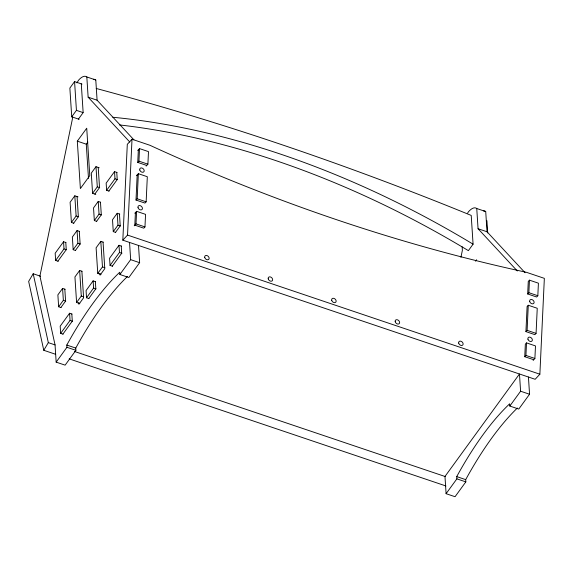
<?xml version="1.0" encoding="UTF-8"?>
<svg xmlns="http://www.w3.org/2000/svg" width="573" height="573" viewBox="0 0 573 573"><rect width="100%" height="100%" fill="white"/><g stroke="black" fill="none" stroke-linecap="round" stroke-linejoin="round"><path stroke-width="0.86" d="M122.823 240.166L127.299 144.317L132.012 139.232L149.94 145.284A1639.109 1195.944 42.8 0 0 526.422 272.304L544.35 278.356L539.873 374.205L535.161 379.29L122.823 240.166L127.535 235.088L132.012 139.232M135.414 212.604L134.827 225.153L143.794 228.183L144.969 226.908L145.556 214.359L136.596 211.337L134.827 213.242M136.582 175.596L138.351 173.691L147.318 176.72L146.144 201.811L144.969 203.086L136.002 200.063L137.176 174.966M146.724 165.439L137.756 162.417L138.344 149.868M134.24 225.791L136.009 223.885L136.596 211.337M136.002 200.063L137.183 198.788L138.351 173.691M137.756 162.417L138.938 161.149L139.526 148.6L148.486 151.623L147.898 164.172L146.136 166.077M533.721 359.737L524.753 356.714L525.341 344.165L526.523 342.898L535.483 345.92L534.895 358.469L533.134 360.374M525.928 331.617L527.103 306.526L528.277 305.251L537.245 308.274L536.07 333.371L534.895 334.646L525.928 331.617L527.11 330.349L528.277 305.251M527.69 293.978L528.27 281.429L529.452 280.154L538.412 283.184L537.832 295.732L536.65 297L527.69 293.978L528.865 292.703L529.452 280.154M524.753 356.714L525.935 355.446L526.523 342.898M460.928 257.306L462.375 250.315L462.146 246.798M40.533 276.229L33.198 273.751L28.65 281.407L43.777 350.289L55.631 354.293M43.777 350.289L48.325 342.64L33.198 273.751M81.996 84.095L74.569 81.588L69.863 88.063L71.725 116.813L79.153 119.32M71.725 116.813L76.431 110.345L74.569 81.588M78.444 119.084L83.149 112.616L81.294 83.859M77.312 141.159L86.724 128.216L89.789 175.625L80.378 188.567L77.312 141.159L86.272 144.181L88.493 178.425M86.272 144.181L87.841 142.025M78.014 196.883L74.812 195.801L70.107 202.276L71.41 222.446L73.81 223.255M99.186 167.76L95.985 166.679L91.279 173.153L92.582 193.323L95.784 194.405M71.41 222.446L76.116 215.978L74.812 195.801M92.582 193.323L97.288 186.855L95.985 166.679M73.652 223.205L78.358 216.73L77.054 196.56M94.824 194.082L99.53 187.607L98.227 167.438M65.952 242.544L63.546 241.734L55.18 253.237L55.645 260.429L58.188 261.281M117.057 172.48L114.521 171.621L106.155 183.124L106.621 190.315L109.02 191.124M79.461 231.377L77.061 230.568L72.356 237.043L73.172 249.692L75.572 250.501M100.633 202.255L98.234 201.445L93.528 207.92L94.344 220.569L96.744 221.379M55.645 260.429L64.011 248.918L63.546 241.734M106.621 190.315L114.987 178.812L114.521 171.621M57.887 261.181L66.253 249.678L65.788 242.486M108.863 191.074L117.229 179.564L116.763 172.38M73.172 249.692L77.878 243.224L77.061 230.568M94.344 220.569L99.05 214.101L98.234 201.445M75.414 250.451L80.12 243.976L79.303 231.327M96.586 221.328L101.292 214.854L100.476 202.205M65.121 289.272L62.579 288.412L57.873 294.887L58.647 306.77L61.046 307.579M119.757 214.123L117.214 213.271L112.509 219.738L113.275 231.621L115.682 232.43M82.039 271.28L79.64 270.47L74.934 276.938L76.589 302.501L79.79 303.583M103.212 242.157L100.812 241.348L96.106 247.815L97.761 273.378L100.963 274.46M58.647 306.77L63.352 300.295L62.579 288.412M113.275 231.621L117.981 225.153L117.214 213.271M60.888 307.522L65.594 301.054L64.821 289.172M115.517 232.38L120.223 225.905L119.456 214.023M76.589 302.501L81.294 296.033L79.64 270.47M97.761 273.378L102.467 266.903L100.812 241.348M71.997 314.04L69.598 313.23L60.186 326.173L60.652 333.364L63.051 334.174M95.519 281.68L93.12 280.87L86.065 290.583L86.53 297.767L88.93 298.576M121.404 246.089L118.998 245.28L109.586 258.222L110.052 265.406L112.458 266.223M60.652 333.364L70.056 320.422L69.598 313.23M86.53 297.767L93.585 288.061L93.12 280.87M110.052 265.406L119.463 252.464L118.998 245.28M62.887 334.123L72.298 321.174L71.833 313.99M88.772 298.526L95.827 288.821L95.362 281.63M112.294 266.166L121.705 253.223L121.24 246.032M127.435 276.48A223.577 80.177 -71.4 0 0 75.765 348.076L75.908 350.325L65.129 365.151L56.161 362.129L66.948 347.295L66.797 345.053A223.577 80.177 -71.4 0 1 119.736 272.247L119.879 274.488L128.839 277.511L139.626 262.685L138.508 245.459M119.879 274.488L130.658 259.655L129.548 242.436M96.221 88.471A2361.72 1449.389 36 0 1 471.221 215.419L473.076 244.17L468.37 250.645A659.437 404.696 36 0 0 119.499 124.928M475.604 261.209L476.65 259.777M517.362 408.04A223.577 80.177 -71.4 0 0 465.691 479.637L465.835 481.879L455.055 496.712L446.088 493.69L456.874 478.856L456.724 476.607A223.577 80.177 -71.4 0 1 509.662 403.8L509.805 406.049L518.773 409.072L529.552 394.245L528.442 377.02M509.805 406.049L520.592 391.216L519.475 373.997L444.977 476.464L446.088 493.69M137.756 150.506L139.526 148.6M76.983 82.899A24.546 8.803 -71.4 0 1 78.501 80.263A24.546 8.803 -71.4 0 1 86.824 76.961L95.784 79.991L97.095 100.203L133.932 139.855M467.654 213.106A24.546 8.803 -71.4 0 1 468.428 211.824A24.546 8.803 -71.4 0 1 476.75 208.522L485.718 211.544L487.021 231.764L525.061 272.719M86.824 76.961L88.135 97.181L97.095 100.203M476.75 208.522L478.061 228.742L487.021 231.764M76.431 110.345L83.035 112.573M138.938 161.149L147.898 164.172M528.865 292.703L537.832 295.732M114.987 178.812L117.522 179.664M137.183 198.788L146.144 201.811M527.11 330.349L536.07 333.371M97.288 186.855L99.688 187.665M136.009 223.885L144.969 226.908M525.935 355.446L534.895 358.469M99.05 214.101L101.45 214.911M117.981 225.153L120.387 225.963M76.116 215.978L78.515 216.787M127.535 235.088L539.873 374.205M119.463 252.464L121.863 253.273M130.658 259.655L139.626 262.685M520.592 391.216L529.552 394.245M77.878 243.224L80.277 244.034M64.011 248.918L66.411 249.735M102.467 266.903L104.866 267.72M93.585 288.061L95.985 288.871M81.294 296.033L83.694 296.843M63.352 300.295L65.752 301.104M70.056 320.422L72.463 321.231M66.797 345.053L75.765 348.076M456.724 476.607L465.691 479.637M66.948 347.295L75.908 350.325M456.874 478.856L465.835 481.879M48.325 342.64L55.101 344.925M74.576 351.493L445.422 476.614M69.183 358.863L445.959 485.983M478.061 228.742L517.312 270.993M88.135 97.181L129.799 142.032M486.907 220.712L487.695 232.91M103.054 242.1L104.773 268.687L100.067 275.155L99.953 273.385M72.334 116.999L72.449 118.754L39.917 276.021L55.051 344.903L56.161 362.129M81.882 271.222L83.601 297.81L78.895 304.277L78.78 302.508M112.852 117.264A659.437 404.696 36 0 1 473.076 244.17M483.361 210.871A24.546 8.803 -71.4 0 1 485.718 211.544M93.435 79.31A24.546 8.803 -71.4 0 1 95.784 79.991M139.798 170.045A2.536 1.848 42.8 0 0 143.572 172.029A2.536 1.848 42.8 0 0 142.484 168.233A2.536 1.848 42.8 0 0 139.798 170.045M138.043 207.691A2.536 1.848 42.8 0 0 141.818 209.668A2.536 1.848 42.8 0 0 140.729 205.872A2.536 1.848 42.8 0 0 138.043 207.691M529.724 301.606A2.536 1.848 42.8 0 0 533.499 303.59A2.536 1.848 42.8 0 0 532.41 299.794A2.536 1.848 42.8 0 0 529.724 301.606M527.969 339.245A2.536 1.848 42.8 0 0 531.744 341.229A2.536 1.848 42.8 0 0 530.655 337.433A2.536 1.848 42.8 0 0 527.969 339.245M458.701 343.112A2.536 1.848 42.8 0 0 462.404 345.297A2.536 1.848 42.8 0 0 461.559 341.515A2.536 1.848 42.8 0 0 458.701 343.112M395.205 321.689A2.536 1.848 42.8 0 0 398.908 323.874A2.536 1.848 42.8 0 0 398.07 320.092A2.536 1.848 42.8 0 0 395.205 321.689M331.71 300.266A2.536 1.848 42.8 0 0 335.42 302.451A2.536 1.848 42.8 0 0 334.575 298.669A2.536 1.848 42.8 0 0 331.71 300.266M268.214 278.843A2.536 1.848 42.8 0 0 271.924 281.028A2.536 1.848 42.8 0 0 271.079 277.246A2.536 1.848 42.8 0 0 268.214 278.843M204.726 257.42A2.536 1.848 42.8 0 0 208.429 259.605A2.536 1.848 42.8 0 0 207.584 255.83A2.536 1.848 42.8 0 0 204.726 257.42"/></g></svg>
